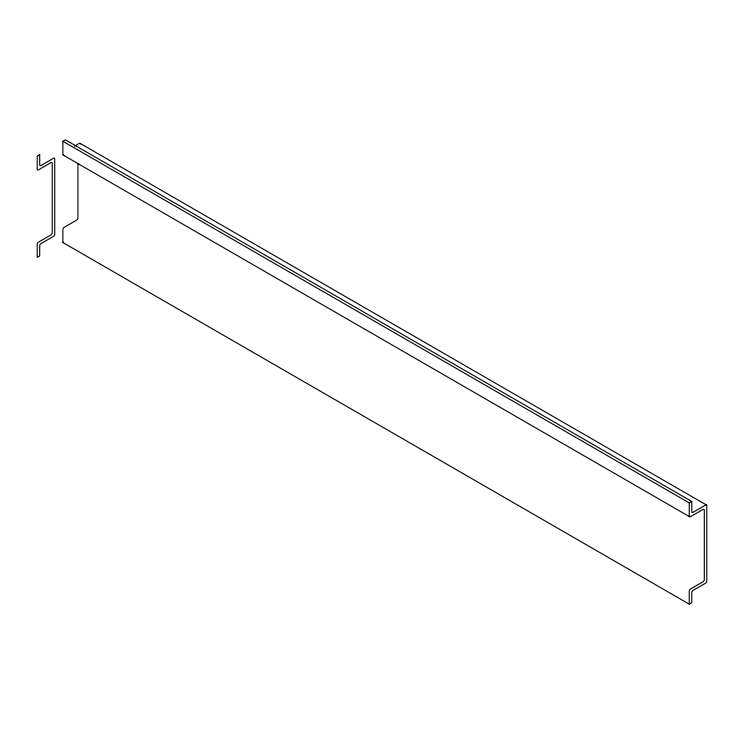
<?xml version="1.0" encoding="UTF-8"?>
<svg xmlns="http://www.w3.org/2000/svg" width="744" height="744" viewBox="0 0 744 744"><rect width="100%" height="100%" fill="white"/><g stroke="black" fill="none" stroke-linecap="round" stroke-linejoin="round"><path stroke-width="1.12" d="M63.91 155.124A1.776 1.023 -60 0 1 62.877 154.296L62.877 141.276L65.388 139.826L691.771 501.465L691.771 511.593A1.776 1.023 -60 0 0 693.017 512.318L705.544 505.083A1.776 1.023 -60 0 1 706.8 505.808L706.8 581.027A1.776 1.023 -60 0 1 705.544 583.194L693.017 590.429A1.776 1.023 -60 0 0 691.771 592.596L691.771 602.724L689.26 604.174L62.877 242.535L62.877 229.515A1.776 1.023 -60 0 1 64.133 227.348L76.66 220.112A1.776 1.023 -60 0 0 77.915 217.946L77.915 163.699M74.465 146.159L79.171 143.443A1.776 1.023 -60 0 1 80.399 143.918M62.877 242.535L63.51 242.172M62.877 141.276L689.26 502.916L691.771 501.465M80.054 143.36L706.437 504.99M63.249 155.105L689.632 516.745M689.26 502.916L689.26 515.927A1.776 1.023 -60 0 0 690.516 516.652L703.043 509.426A1.776 1.023 -60 0 1 704.298 510.142L704.298 579.576A1.776 1.023 -60 0 1 703.043 581.752L690.516 588.978A1.776 1.023 -60 0 0 689.26 591.154L689.26 604.174M39.702 154.659L37.2 156.101L37.2 169.12A1.776 1.023 -60 0 0 38.456 169.846L50.983 162.611A1.776 1.023 -60 0 1 52.229 163.336L52.229 232.77A1.776 1.023 -60 0 1 50.983 234.937L38.456 242.172A1.776 1.023 -60 0 0 37.2 244.339L37.2 257.359L39.702 255.917L39.702 245.79A1.776 1.023 -60 0 1 40.957 243.623L53.484 236.387A1.776 1.023 -60 0 0 54.74 234.221L54.74 158.993A1.776 1.023 -60 0 0 53.484 158.267L40.957 165.503A1.776 1.023 -60 0 1 39.702 164.777L39.702 154.659"/></g></svg>
